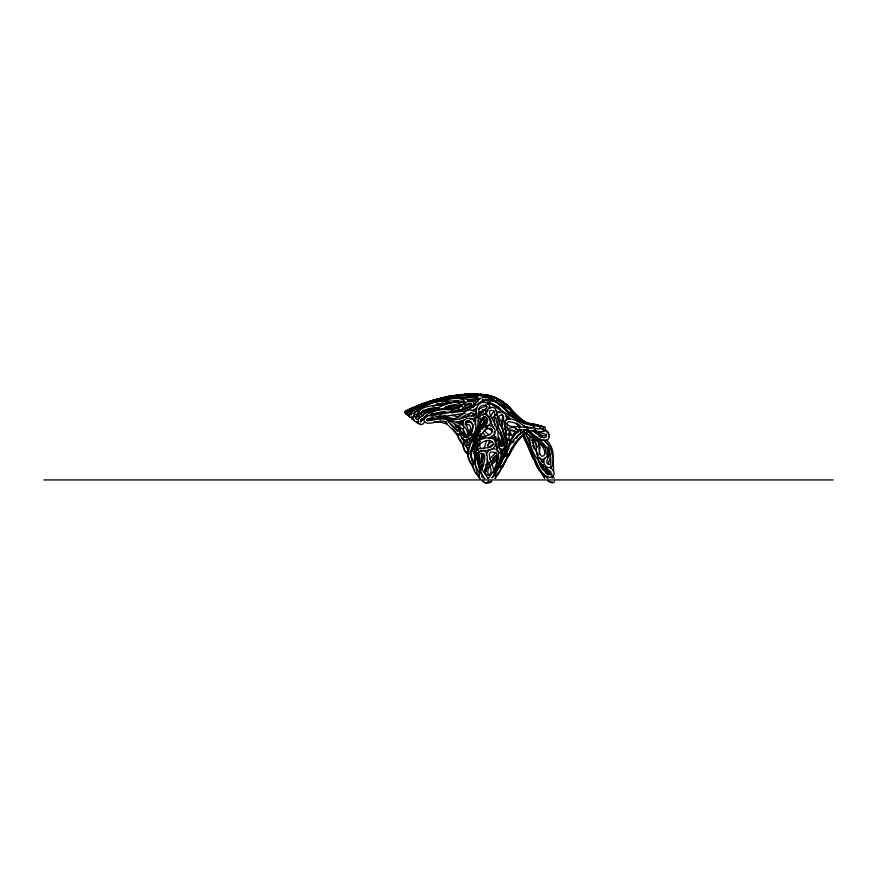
<?xml version="1.0" encoding="UTF-8"?>
<svg xmlns="http://www.w3.org/2000/svg" width="877" height="877" viewBox="0 0 877 877"><rect width="100%" height="100%" fill="white"/><g stroke="black" fill="none" stroke-linecap="round" stroke-linejoin="round"><path stroke-width="1.32" d="M465.358 442.523L465.424 440.539M501.556 457.904L500.942 452.093L497.961 442.995M485.726 414.689L485.803 411.247M418.362 414.087C418.439 407.388 428.579 406.259 433.797 405.536M420.905 413.023L420.785 413.473C424.008 409.066 433.106 408.178 437.689 408.046M507.005 444.058C509.23 436.209 491.416 415.534 501.863 414.887C505.327 416.981 503.146 419.118 502.477 422.802C500.723 429.226 505.218 436.878 505.755 441.931C506.117 445.549 484.389 496.864 501.808 467.518M459.066 429.807L459.855 425.619M501.359 454.571L501.436 449.978M470.708 453.847L470.872 457.169M462.815 402.159L463.023 401.644C450.756 400.866 433.797 398.794 421.574 407.937C414.426 408.912 408.364 423.799 418.987 421.464M506.303 405.525L505.821 404.1L513.111 412.42M463.648 442.666L463.286 437.722M501.173 449.572L500.756 451.896M517.616 432.767L517.671 430.903C515.237 424.019 503.387 428.491 505.996 435.573M501.907 465.709L502.455 466.641C495.417 471.42 503.924 457.86 505.174 455.854L505.009 456.292C508.605 446.382 514.163 426.452 527.296 430.092M548.026 456.183L547.676 457.575M459.46 406.698L459.307 406.095L459.46 406.698L452.598 409.164M462.223 406.895C454.1 393.367 431.385 415.369 420.489 412.749L420.861 412.935M549.145 455.777L549.32 453.716M509.756 444.442C509.318 438.072 506.61 426.069 514.909 431.451L504.604 453.223L499.682 466.301L500.394 465.49M481.879 470.138C482.986 464.7 488.686 451.94 480.212 453.442C475.224 460.304 482.602 470.982 487.93 478.272M406.522 413.352L407.454 414.854M524.632 430.826L524.961 429.818L519.206 435.025M465.457 402.96C461.828 393.817 445.933 400.372 438.182 401.162C427.636 402.817 419.283 409.57 410.447 414.668L411.192 415.04M473.788 421.245L474.271 417.386M473.416 453.628L473.635 451.787M493.74 472.517C495.297 466.805 481.626 447.117 496.119 453.047C499.298 461.543 493.948 471.464 488.292 478.458M553.705 471.42L553.113 458.649M411.379 417.156L411.861 419.25L414.339 420.094M474.906 424.501C477.406 417.945 473.547 408.934 479.379 403.826C482.887 400.449 491.482 402.981 489.278 408.572M476.573 408.529L476.068 411.466M486.439 455.316C486.066 447.994 497.369 446.261 499.441 453.277M485.946 397.917C488.489 395.637 471.596 395.231 468.132 394.661C460.228 396.02 442.523 394.354 438.171 401.337M509.34 413.44L510.929 411.708L514.185 413.133M475.477 400.986L475.762 400.46L467.342 400.263M526.047 430.201L526.233 429.533C517.573 433.972 505.492 446.842 506.818 456.413C510.699 455.887 509.68 449.134 512.683 446.886C516.706 440.144 520.993 434.992 527.757 431.835C531.287 423.909 511.313 428.886 507.849 424.852C503.617 419.14 517.474 422.451 520.521 426.77M539.059 454.319L540.002 447.38L538.982 443.378M554.56 481.298C553.694 484.564 549.386 481.901 547.774 480.717M484.564 472.275L484.893 470.105M503.332 421.322L503.562 419.787M463.308 428.239L463.429 434.707M460.6 427.494L460.173 430.739M419.677 413.516L422.484 416.213M512.815 437.294L515.062 432.668M478.075 401.995L478.129 400.241L477.241 399.145L472.078 397.752L457.947 397.577L448.553 398.564L437.02 400.997L425.915 404.692L407.717 412.585L409.077 413.33M496.733 450.515L497.007 448.991M475.608 397.632L476.014 396.656L475.696 397.128M482.153 462.212L482.032 454.056M550.307 474.534C547.862 472.111 541.876 469.206 543.576 465.073M545.713 467.496L546.568 470.401L546.009 469.414M502.609 449.868L501.392 454.023M526.628 441.756L526.518 442.304L526.299 441.131M407.399 412.365L406.007 413.791L404.582 412.387L405.525 411.028L415.139 406.665L434.236 399.868M480.925 468.307L484.06 454.297M482.58 453.738L480.125 463.878M473.317 410.82L473.613 409.449M488.796 480.958C488.16 484.225 483.764 482.756 482.164 481.078M502.028 466.476L502.313 465.216M472.747 449.583L474.402 444.606M471.969 447.698L471.3 453.223L471.793 461.017M478.086 421.519C480.53 405.13 499.616 420.511 485.365 427.921M506.018 420.598C509.274 415.018 500.383 408.222 496.82 414.097M505.558 422.089L504.966 427.866L506.917 435.069M473.152 426.101L471.377 430.399M539.476 469.644L539.377 470.39L539.125 469.524M479.105 439.267C479.379 435.99 482.207 435.025 484.893 437.261M499.123 401.392L499.221 400.515L506.161 405.13L504.834 405.612M427.757 418.877L427.855 420.675M459.712 414.777L458.923 416.191L457.312 416.608L452.104 415.512M508.463 454.483L502.357 467.189L503.53 463.604M459.954 435.507L460.03 434.455L464.558 442.063L469.557 438.018M471.004 412.278L469.48 414.733L466.027 417.068M489.037 400.087L489.552 399.397C483.523 400.252 474.49 405.262 469.612 409.088C461.061 414.657 444.661 408.803 437.798 417.167M474.139 405.306L475.356 402.521M507.147 449.331L507.849 446.963M470.73 453.924L470.993 456.939L473.536 461.916L472.615 461.434M509 454.385L508.638 455.591L508.287 454.089M546.272 454.154L545.571 448.29L542.019 443.872L544.54 446.612L528.458 432.175M487.459 452.455L488.226 450.044M499.506 466.169L500.307 463.703M485.529 416.323L483.172 420.971M474.621 405.722C473.843 396.042 460.699 404.176 459.329 408.156C445.45 409.285 428.831 407.673 420.697 421.969L422.385 419.37L426.891 416.038M471.662 441.021L467.945 450.57L468.833 448.026M467.342 442.074L467.737 441.844C456.665 442.238 469.524 463.155 471.453 448.925M470.554 451.491L478.919 432.306L481.692 419.107L483.315 417.134L485.869 417.057L487.864 419.699L487.294 421.881L480.574 428.667L476.31 435.102M496.941 413.758L496.239 415.698M497.643 467.956L495.998 471.99M479.017 462.574L479.796 458.507L479.313 454.757M508.857 454.988C512.694 445.527 520.193 437.963 527.395 431.111M498.322 472.681C497.522 477.362 496.711 473.635 497.149 474.731M544.88 457.706C541.065 462.497 547.303 471.092 552.324 466.147C554.593 457.673 553.398 445.834 546.239 439.881M550.339 458.496L547.763 463.593M463.758 416.553L463.188 417.901M467.792 450.91L468.121 450.087M486.505 469.305L490.046 464.207M472.33 446.261L473.569 443.214M548.585 436.724L548.553 432.493L545.165 429.467M487.842 447.127L489.421 440.177M491.515 401.348C491.383 394.562 478.535 396.864 476.419 402.258C466.093 413.33 447.38 411.609 432.175 414.24L432.295 415.676C436.187 411.828 443.433 412.398 449.156 412.639M496.283 476.156L495.286 478.075M502.346 466.29L499.473 472.286L495.045 478.283M514.733 444.31L502.992 464.865M494.31 411.16L490.111 416.147M507.147 451.677L505.996 454.604L506.303 454.122M484.159 448.651L486.625 440.407M482.624 465.062L481.002 467.803M433.381 417.781L430.311 419.995L430.158 419.14L435.08 419.228M475.805 432.734L474.106 436.242M483.402 418.077L484.005 416.728M488.566 468.23C489.991 464.613 484.707 476.014 490.857 474.775M468.219 452.784C467.057 456.566 469.074 463.363 473.207 464.229C476.989 458.726 471.662 449.452 476.025 444.573C479.379 439.026 484.893 423.47 492.512 430.114C492.962 436.461 480.136 436.033 476.397 441.58M468.581 452.017L468.987 451.14M503.573 404.823C505.744 401.776 508.265 407.147 509.997 408.364C506.336 405.974 501.644 397.566 496.612 400.109M470.861 453.661L470.5 454.407L477.526 438.708M503.53 464.931L504.286 463.396L501.26 468.208M507.103 407.29L507.103 405.536L505.569 404.067M475.126 446.81C477.483 433.819 505.645 435.42 492.326 449.265M477.537 418.088C479.259 412.968 485.814 410.732 486.932 406.61L486.899 407.049C486.22 403.464 478.097 405.503 479.017 410.019C478.48 422.319 478.14 438.664 465.281 444.562M504.988 461.313L502.357 467.189L501.929 465.676M450.087 397.073L450.855 396.185L448.728 396.733M474.928 414.382L473.481 416.443M474.073 442.205L478.568 433.983M472.802 441.756L473.854 439.717M506.621 458.09L508.517 454.407M474.084 433.205L469.173 440.539M472.1 440.09L473.098 438.182M487.645 418.866L480.421 429.094M504.187 463.582L516.827 441.712M482.997 466.389L483.852 464.766M474.38 438.686L475.224 437.13M512.321 448.07L510.019 452.126M471.256 435.628L472.254 433.797M476.375 453.88C488.73 442.052 489.234 462.804 484.696 470.225C483.983 472.254 487.546 476.704 489.333 475.06C493.74 470.828 488.818 464.569 487.163 459.34M487.831 397.467C499.441 393.345 505.711 414.393 516.027 417.013C524.249 424.095 535.189 424.26 544.924 427.121C547.917 432.975 536.636 432.12 533.786 430.037M490.232 398.816L490.232 397.193C504.439 405.996 514.678 421.727 532.295 424.391C537.48 422.835 545.231 429.697 536.121 428.667M466.235 434.784L465.15 435.946L462.376 434.608L448.585 421.716L448.64 422.736M478.612 436.68L480.453 433.512M507.969 450.054L508.989 448.3M473.394 414.065L471.409 416.783M488.39 398.772L488.007 396.503L482.12 394.935L472.999 394.409L459.055 395.001L440.857 398.443L416.827 407.213L417.748 407.257M496.108 452.083L489.574 459.055M482.569 419.447L483.567 417.792M485.979 419.151L480.125 426.913M457.509 395.187L440.638 398.136L419.228 404.988L405.47 411.62L405.525 413.791L407.421 413.966M459.131 424.029L460.995 421.727M480.728 417.858C478.546 426.792 477.154 442.479 465.139 446.119L465.862 445.319L468.713 451.578L468.033 451.315M506.424 446.053C504.1 451.885 496.404 448.816 496.601 443.269M507.279 456.457L508.726 454.22M475.093 399.748C483.501 397.621 472.177 393.093 468.482 395.034C458.627 395.176 449.177 398.586 439.432 399.386L440.736 400.241M487.031 465.555L485.299 468.647L484.893 472.221M475.97 450.997C480.311 445.297 491.887 451.195 493.236 443.269C490.243 436.614 478.042 442.786 477.198 448.969C472.889 456.566 481.89 466.948 479.237 475.126C474.293 474.895 472.791 467.123 472.626 462.968M491.679 481.045C489.783 483.841 484.981 483.676 482.975 481.024M465.38 395.001L466.312 394.222L459.208 395.023M479.576 432.383L480.684 430.826M538.423 426.343L539.333 426.025C526.43 425.729 515.61 419.743 506.226 411.225C502.685 407.027 490.967 395.319 487.25 404.078L487.404 404.483M482.734 419.173L480.651 421.903M421.837 418.548L420.598 420.072M492.446 477.625L493.696 475.959M550.657 471.519L548.947 472.232L546.492 470.28M461.751 420.302L459.438 423.251M489.673 446.963L491.657 444.979L493.872 444.617M472.418 430.892L469.217 434.258M487.349 445.384L490.276 442.545L492.315 441.887M512.837 442.83L514.262 440.999M511.905 414.119L512.025 412.804L516.97 417.024L528.809 424.249M478.316 443.598L475.871 448.443L475.06 454.231L475.597 465.742L479.215 472.856L477.877 472.67M417.101 415.007L415.534 417.989L416.422 419.228L417.233 419.469L419.732 416.838C407.937 408.649 446.821 395.406 450.076 403.541M497.533 455.119L487.261 464.865M478.995 395.11C487.853 392.666 498.772 398.586 505.722 404.22M485.529 465.04L486.691 463.615M517.419 436.253L518.482 434.937M533.063 428.25L533.479 427.877L523.657 426.441M482.065 395.253L483.402 394.507L480.07 394.409M464.459 435.014L465.27 434.038M516.356 438.336L517.759 436.625M478.71 403.891L482.493 400.515L488.138 400.482M537.579 457.926C540.309 463.67 544.124 474.654 550.964 474.665C552.883 471.574 544.716 467.551 541.58 464.426C535.178 457.224 529.269 447.5 529.927 437.623L532.723 436.461M457.081 421.727L456.676 422.232M478.699 414.185L481.309 412.508L483.172 412.607M533.501 456.731L533.249 458.704L534.718 459.208M532.427 438.938L532.043 439.191C539.103 440.725 534.016 452.828 538.653 457.695C543.312 463.133 549.55 455.306 547.391 450.131M488.237 410.228L482.876 415.325M476.693 394.825L477.57 394.179L463.758 394.606M483.293 423.098L485.113 421.048M485.354 425.016L487.13 423.01M495.264 415.018L491.767 418.45M419.93 413.275L420.631 412.508L421.081 413.44L420.324 412.815L422.637 411.039M519.129 438.697L522.56 435.332M506.676 419.48L507.312 418.789L504.582 421.212L504.198 424.358L507.827 428.042M506.983 407.498L507.312 405.536L505.821 404.988M489.256 467.2L490.835 465.523M462.102 424.731L463.078 423.712M424.271 422.473C420.489 428.469 414.81 420.664 420.401 417.386C430.684 406.599 446.448 410.085 459.219 406.917L459.515 406.479C455.777 403.552 447.413 406.643 442.764 409.077M506.424 407.103L507.301 406.49L508.693 406.972M469.305 432.493L470.686 431.089M474.314 406.226L473.098 407.443M486.395 419.677L487.733 418.34M497.588 457.399L491.438 462.99M492.611 458.375L495.417 455.612M497.719 459.219L491.635 464.678M491.701 477.844L493.565 475.509L498.739 457.673L498.213 452.554L495.198 443.334L494.266 431.791M481.944 429.335C490.342 418.11 503.069 433.578 488.862 438.127M461.214 423.361L462.913 421.925M475.367 411.631L476.529 410.535M488.149 400.219L487.097 401.096M467.978 431.561C472.856 429.796 470.401 422.495 465.808 425.126M477.625 399.682L478.436 398.684L479.938 398.892M543.85 461.532L542.775 462.069M469.403 434.345L470.5 433.359M501.918 405.481L504.604 404.944L509.263 408.002M503.804 407.432L504.275 405.569L504.461 406.084C512.749 410.732 519.699 419.71 528.217 423.448M492.819 459.921L494.332 458.605M461.159 423.536L463.451 421.574M464.415 404.089L465.238 403.376M473.744 418.504L472.275 419.765M476.682 407.915L472.33 410.896M491.537 421.015L490.627 422.889L492.622 426.047M479.335 442.523L480.519 441.58M457.641 425.224L455.514 426.419M415.851 414.953L417.277 413.9M491.657 481.539L489.794 482.35L487.985 481.495M406.994 413.363L407.136 413.44M466.915 438.094C473.109 433.545 462.716 422.407 466.772 420.993C475.531 419.82 473.986 432.208 468.614 436.428L467.518 437.075C464.35 439.213 460.918 431.309 457.432 434.258C457.827 438.105 460.392 443.06 464.108 444.672M519.655 433.863L522.199 432.383M459.723 419.173C463.001 415.172 475.959 410.063 474.238 415.468C463.22 415.983 454.045 423.295 443.806 418.197C437.502 416.542 427.044 411.719 423.755 420.368C427.406 427.833 439.278 418.099 445.922 422.188M461.751 409.932C466.652 399.967 480.848 404.538 463.067 408.803C454.363 413.231 434.345 403.979 430.07 415.939M478.239 412.694L485.979 408.967M464.755 424.051L469.644 421.409M417.923 417.035L418.987 416.378M475.871 396.864L476.321 396.59C453.299 396.229 430.377 400.91 409.482 410.809M426.946 420.346L431.561 417.825M550.975 474.742L552.082 474.073M423.942 418.943L421.64 420.269M414.985 417.068L419.107 415.72M409.559 410.765C405.93 410.951 405.338 416.794 409.493 415.161M409.833 413.801L410.787 413.253M414.448 415.917C412.946 417.43 408.375 418.57 408.583 415.227C412.935 408.879 421.892 407.553 428.217 404.056C442.775 397.796 460.688 396.766 474.885 401.063M440.309 417.419L442.425 416.553M431.802 414.942L436.998 412.727M446.053 402.971L440.32 405.602M468.592 420.368L465.873 421.804M415.117 407.268L417.682 405.93M419.962 405.251L416.454 407.081L415.95 409.34M480.092 451.436C472.977 455.963 481.221 471.179 483.183 478.184M478.228 409.406L484.707 406.468L485.946 405.382L485.54 404.429M456.72 427.417L458.605 426.31L456.643 425.4M413.648 407.586C411.434 408.046 401.37 412.914 407.52 414.218M419.129 405.229L421.837 404.045M421.3 404.67L437.59 399.134L454.418 395.593M419.699 405.371L421.508 404.571M414.81 407.081L431.857 400.679L451.589 395.911L469.94 393.97L477.954 394.069L479.259 395.165M425.849 412.76L436.428 408.846M432.887 400.559L431.714 401.03M419.568 405.7L422.681 404.45M416.213 416.783L417.726 416.202M421.234 404.209L430.98 400.822M453.716 405.755L444.65 408.923M462.453 401.655L458.901 402.718M428.963 401.677L406.413 411.642L407.268 411.609M422.692 411.828L437.974 407.915M423.196 411.236L438.27 407.345M433.501 405.558L443.006 404.67L447.687 402.806L447.325 403.716M445.538 406.939L447.226 406.38M457.377 410.699L459.011 410.184M455.437 422.857L464.536 419.853M431.298 400.921L447.281 396.766M432.931 406.161L440.934 404.056L446.919 403.782M435.924 404.461L438.182 403.804M462.464 402.368L459.756 403.102M436.691 404.494L438.873 403.88M431.846 400.581L434.652 400.285M442.567 413.231L444.321 412.76M443.784 412.058L433.413 414.317M465.468 413.286L442.107 416.652M434.049 399.934L438.456 398.914M490.506 450L481.177 451.195M435.42 407.608L425.52 409.822M437.787 404.44L445.867 403.212M441.109 403.365L443.334 402.861M445.352 397.489L447.138 397.095M444.924 397.73L447.204 397.237M447.171 396.656L424.019 403.277L405.426 411.083L406.544 411.083M431.254 408.2L428.316 408.748M440.013 398.596L441.701 398.257M440.714 413.659L436.834 414.415M422.835 410.348L424.391 410.041M487.075 399.506L482.427 399.605M449.484 396.766L451.447 396.393M443.444 415.599L444.979 415.314M449.079 396.415L458.528 394.913M523.405 431.988L524.501 431.791M449.89 396.799L452.104 396.404M448.158 396.459L452.324 396.338M455.306 404.692L448.531 405.843M458.342 404.845L445.417 406.906M464.865 405.273L468.713 404.812L472.363 405.777M458.123 405.58L445.099 407.487M435.792 417.068L437.7 416.772M495.867 473.788L494.54 474.61L498.465 468.515C499.934 457.838 509.504 447.314 506.314 437.36M453.771 395.987L457.268 395.472M454.319 396.009L457.662 395.516M465.577 404.352L469.272 403.815M439.026 412.289L445.593 411.773M542.797 464.81L540.572 464.229M470.083 419.458C485.65 418.044 471.771 403.782 463.56 413.078C457.027 419.908 449.134 420.576 440.035 416.213L440.55 417.035M520.291 419.623L526.704 423.185M460.94 404.999L462.76 404.79M460.918 394.99L465.303 394.518M460.557 394.639L462.585 394.42M461.39 395.11L465.281 394.749M433.797 422.144L440.429 422.144L447.402 424.172M417.934 415.139L416.038 414.459M462.837 395.034L465.566 394.814M437.459 408.068L439.454 407.915M464.317 394.266L467.222 394.255M469.031 407.038L465.161 407.191M421.782 415.83L423.032 415.753M474.391 403.617L475.279 403.563M469.009 394.168L479.949 394.146L484.378 395.034M467.573 421.694L471.102 422.78L473.24 425.531M551.118 481.977L552.324 481.933M453.486 401.48L458.912 401.458L462.957 402.455M508.748 418.548L507.049 419.031C517.112 417.288 522.341 427.823 531.221 428.338M454.439 401.008L458.792 401.008M457.103 407.191L459.197 407.136M473.35 399.868L469.118 399.901M474.83 397.04L476.288 397.007M451.381 411.203L453.486 411.16M43.85 479.938L833.15 479.938M451.238 411.894L453.453 411.905M420.127 423.668L417.671 423.328L415.808 421.508M434.027 417.211L431.484 416.97M451.14 412.782L453.091 412.87M491.953 418L493.937 418.11M517.868 431.912L508.792 430.037M409.702 416.542L407.487 415.314M480.157 394.606L484.049 395.067C497.226 395.132 508.364 405.251 516.038 415.238M515.446 414.766L517.266 415.676L521.409 420.522M515.808 429.39L521.201 429.993M477.406 398.553L479.28 398.739M538.719 428.59L543.126 428.261L543.225 429.368L540.024 428.568M449.145 403.332L450.931 403.573M484.532 399.627L486.077 400.033L485.639 399.353M528.151 430.454C542.348 432.668 532.92 422.867 524.567 423.777C513.089 417.496 499.397 410.228 489.87 403.201L489.772 404.001C492.622 402.324 499.813 407.849 502.762 411.773M460.853 401.206L462.87 401.523M464.47 436.998C471.135 435.792 465.742 426.233 461.631 424.731C454.407 421.388 446.47 418.548 438.401 418.757C419.93 424.271 425.904 415.435 437.086 419.349M469.107 402.96L471.311 403.354M442.172 416.323L450.734 419.118M489.64 396.448L490.934 396.689M527.713 443.762L526.31 442.83L522.517 434.992M482.602 409.647L485.529 410.853M454.922 419.217L445.724 416.367M444.814 421.333L446.448 421.749M486.801 427.866L489.432 428.941L492.348 431.506M540.649 471.683C536.549 467.901 534.718 461.335 532.624 456.106M486.362 395.286L487.755 395.659M471.771 464.043L472.703 464.295M430.958 419.491L430.574 419.502M491.153 399.353L492.973 399.879M489.607 396.174L491.723 396.799M490.934 399.353L495.395 401.469M525.586 429.818L526.847 430.19M543.203 430.454C547.818 430.552 551.962 437.075 547.182 440.002C539.662 442.293 533.775 434.258 528.316 430.355M490.21 398.772L492.194 399.408M490.462 398.903L492.501 399.561M531.561 440.243L532.503 440.561L534.422 447.566L538.215 455.503M492.501 397.117L494.222 397.709M455.251 424.939L456.928 425.52M493.389 420.828L494.65 421.267M466.893 452.598L465.49 451.545M531.714 430.454C536.121 432.942 546.514 432.043 546.535 436.636C543.356 440.364 536.22 433.074 532.887 430.618M440.725 419.699L438.051 417.912M538.259 425.926L526.902 422.955L520.302 419.381M495.867 410.809L500.12 412.848M498.18 407.125L489.815 402.817M548.037 480.695L549.649 481.55M458.375 426.134L462.935 429.489L464.591 432.076L464.854 434.181L464.273 434.411L465.15 434.334L462.267 432.69L455.119 424.49L451.819 421.892L447.763 420.5L445.933 421.99L446.842 424.029L458.43 435.135M529.072 424.172C517.551 419.042 511.795 407.52 500.592 400.844M498.388 399.484L502.422 401.885M441.613 416.016L445.878 418.669M491.032 436.022L494.979 438.555M508.583 429.938L504.724 426.343M548.18 478.48C533.972 468.011 531.418 448.279 523.229 433.479M542.304 437.152L534.148 431.659M450.537 424.369L457.432 431.374M461.127 437.996C469.524 444.891 477.22 432.032 475.707 424.315C474.424 413.977 457.564 418.022 464.284 427.757M505.865 416.169L510.162 419.096M500.263 405.174L498.542 403.946M489.07 434.817L485.814 432.35L484.334 430.037M520.861 419.294C527.198 425.586 537.48 423.306 544.332 427.34M486.91 399.506L487.59 399.967M528.524 435.036C534.849 439.98 547.127 446.272 544.255 455.152C538.708 460.491 539.026 445.582 538.445 441.602M551.129 477.022L552.367 477.888M525.411 432.635L527.187 434.049M528.579 431.637L530.377 432.953M526.924 433.852L528.765 435.211M490.89 408.167L489.114 406.84M538.577 435.858L540.364 437.185M507.454 416.038L509.241 417.375M548.103 475.093L545.286 472.714M541.142 461.214L542.096 461.938M551.962 475.663L554.297 478.294M421.958 415.139L420.982 414.382M505.371 403.891L495.768 397.895L480.881 394.497L481.561 395.308M504.242 403.212L505.974 404.604M543.74 440.002L550.022 446.832L552.981 457.421M540.572 439.092L542.282 440.484M543.784 439.914L548.333 444.672M508.945 407.794L521.903 420.511M485.65 435.869L482.449 432.547M550.317 467.704C553.31 469.557 555.81 474.26 552.532 476.989C542.293 479.456 538.116 465.029 534.597 458.09C530.333 450.044 530.223 440.09 524.545 432.799M536.296 431.1C538.182 433.468 545.867 438.412 546.305 434.258M508.616 407.345L521.464 420.357M528.908 431.736C539.695 439.991 554.143 449.32 550.065 464.47C541.493 464.448 553.343 452.422 547.873 446.766M459 437.82L452.488 428.524M507.63 406.04L518.362 418.373M418.132 413.527L418.943 414.931M505.93 404.374L514.021 413.286M510.206 408.748L522.626 420.927M490.539 427.91L492.019 429.324M518.11 417.013L514.207 412.957M474.917 470.806L470.642 463.001L466.63 452.115M510.852 409.252L517.583 417.189M509.833 408.222L507.312 405.536L512.837 412.146M468.789 449.967L466.093 445.845M544.507 477.91L538.621 468.735L523.481 435.091M499.737 408.539L498.169 406.731M509.022 407.443L514.021 413.538M543.532 462.42L539.399 457.388M495.9 402.039L496.075 402.302M508.572 406.928L512.935 412.19M510.578 408.956L515.797 415.577M509.811 408.298L513.275 412.705M479.017 477.932L476.058 472.451M544.869 478.042L541.438 472.878M498.695 431.912L503.102 440.046M474.062 403.595L474.885 404.648M484.849 478.732L480.223 472.045M495.812 445.615L496.952 447.818M498.509 441.69L500.712 445.406M507.838 425.849L506.566 423.81M508.945 430.443L513.231 437.185M502.927 429.171L499.462 424.194M508.035 433.918L508.923 435.167M522.714 421.673L522.374 421.201M502.598 423.777L498.728 417.682M504.428 428.853L505.623 430.618M509.416 433.523L510.743 435.496M503.387 449.287L504.253 450.57M537.393 439.728L537.974 440.638M469.929 447.106L468.757 444.913M517.638 416.805L517.013 415.994M519.261 425.104L520.247 426.682M542.962 469.688L540.024 464.426M501.984 414.054C503.99 416.411 500.822 420.532 502.466 424.764M517.277 423.876L519.118 427.121M480.223 478.886L478.612 475.016M543.038 467.035L540.879 463.166M489.541 419.316L493.63 428.151M517.901 425.509L516.849 423.613L518.965 427.614M518.175 424.983L519.644 427.735M516.641 423.065L518.68 426.902M496.799 401.907L496.47 400.657M518.23 424.676L519.721 427.527M465.051 450.811L460.359 439.443M488.346 417.211C483.468 412.354 489.169 403.99 495.165 408.572C500.537 417.605 495.954 430.673 499.057 440.879C498.213 445.779 503.19 448.75 504.198 443.729C504.67 435.124 495.965 427.132 496.064 417.54M519.875 429.423L520.642 430.969M519.041 425.411L519.94 427.296M519.633 428.809L520.719 431.078M538.5 461.105L539.519 463.319M529.565 435.299L530.399 437.13M529.379 440.813L527.548 436.746M539.815 462.332L543.082 469.809M538.796 461.258L541.295 467.211M523.251 435.102L532.734 457.399M418.34 414.032L418.581 414.591M502.247 466.06L502.455 466.641M522.78 434.641L532.997 458.2L532.602 456.961M533.896 447.555L533.095 445.505M499.331 437.886L501.173 445.702M502.082 426.463L502.828 428.546M531.243 452.148L531.977 454.22M501.162 440.046L502.543 445.976M498.629 441.197L499.156 443.258M532.92 445.198L534.192 449.079M509.712 439.64L510.282 441.975M463.363 439.859L463.758 441.098M474.841 463.681L477.077 471.651M480.541 448.651L479.368 443.828M477.209 447.248L478.173 450.559M532.076 442.348L532.35 443.291M507.991 438.511L508.353 440.21M501.019 432.295L502.291 442.808M496.831 430.366C497.149 423.12 486.549 413.385 490.32 410.37C498.651 409.515 492.545 420.796 494.968 425.893M499.462 444.42L499.737 446.196M503.486 441.767L503.935 445.461M537.184 447.489C537.919 443.51 532.394 441.953 532.361 439.311M549.791 453.234L550.833 464.503M497.456 438.522L497.654 441.164M550.931 465.665L551.096 467.989M495.933 436.636L496.261 441.219M481.725 475.378L481.802 476.924M504.154 448.487L504.231 450.12M472.528 458.956L472.593 460.403M486.34 470.324L486.384 471.651M464.295 439.947L464.328 441.504M481.341 394.628L480.333 394.343L481.341 394.628"/></g></svg>
